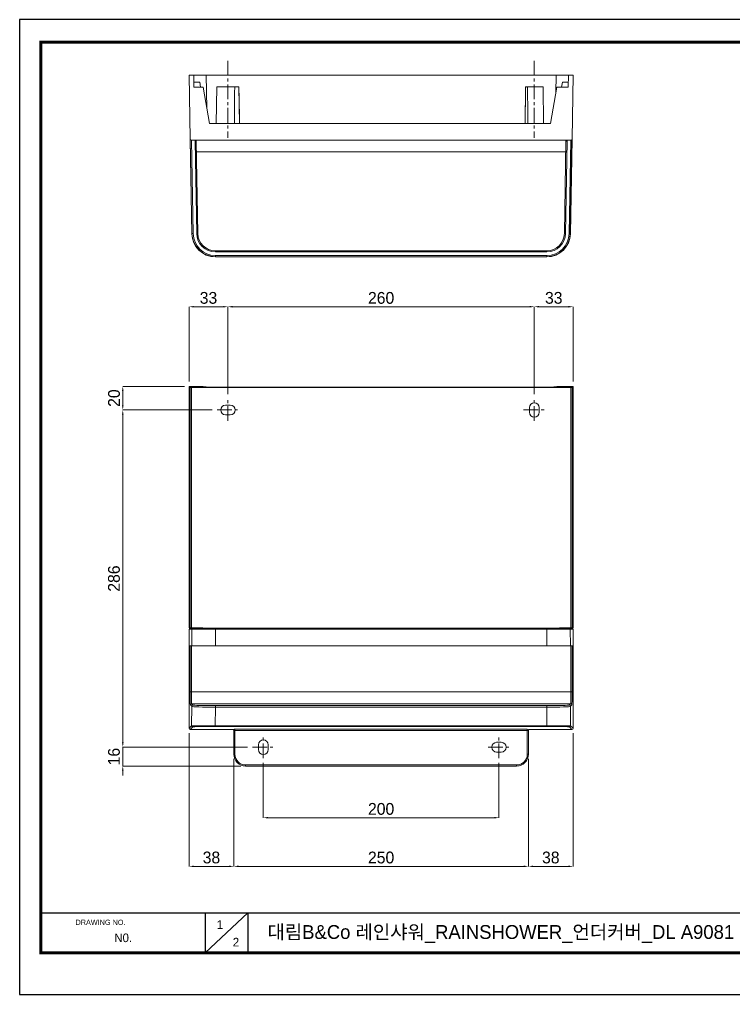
# Model space of a CAD drawing. Extents: x 1973 to 3101, y 0 to 827.
# Drawn here: x 1973 to 2579, y 0 to 827 of the extents above; entities that cross this region are included whole.
import ezdxf

# ---------------------------------------------------------------- set-up
doc = ezdxf.new("R2010")
doc.units = 0
doc.header["$LTSCALE"] = 10
doc.header["$MEASUREMENT"] = 0
doc.header["$PDMODE"] = 3
doc.header["$PDSIZE"] = -10
doc.linetypes.add('CENTER', pattern=[2, 1.25, -0.25, 0.25, -0.25])
doc.layers.get('0').update_dxf_attribs({"linetype": 'CONTINUOUS'})
doc.layers.get('DEFPOINTS').update_dxf_attribs({"linetype": 'CONTINUOUS'})
doc.layers.add('1', color=7, linetype='CONTINUOUS')
doc.styles.add('Daelim Dimension', font='\x7f\x7f\x7f\x7f.TTF')
doc.dimstyles.new('DEFAULT', dxfattribs={"dimscale": 2, "dimtxt": 2, "dimasz": 2, "dimexe": 0, "dimexo": 2, "dimgap": 1, "dimtad": 1, "dimdec": 1, "dimzin": 9, "dimdsep": 46, "dimtxsty": 'Daelim Dimension', "dimcen": 0.5, "dimclrd": 252, "dimclre": 252, "dimclrt": 3, "dimadec": 1, "dimazin": 0, "dimtfac": 1, "dimtdec": 1, "dimtix": 1, "dimtmove": 0, "dimatfit": 3, "dimfxl": 0, "dimtolj": 1, "dimtzin": 1, "dimlwd": 9, "dimlwe": 9, "dimarcsym": 0})

# ---------------------------------------------------------------- blocks, each defined once
blk = doc.blocks.new('*D3')
at = {"color": 5, "lineweight": 9, "ltscale": 0.5}
for p, q in [((2136.3, 495.71), (2060.35, 495.71)), ((2060.35, 491.71), (2060.35, 213.71)), ((2166.3, 209.71), (2060.35, 209.71))]:
    blk.add_line(p, q, dxfattribs=at)
at = {"color": 5, "ltscale": 0.5}
for points in [[(2059.68, 491.71), (2061.01, 491.71), (2060.35, 495.71)], [(2059.68, 213.71), (2061.01, 213.71), (2060.35, 209.71)]]:
    blk.add_solid(points, dxfattribs=at)
at = {"layer": 'DEFPOINTS', "color": 0, "ltscale": 0.5}
for p in [(2140.3, 495.71), (2060.35, 209.71), (2170.3, 209.71)]:
    blk.add_point(p, dxfattribs=at)
at = {"color": 7, "ltscale": 0.5, "insert": (2052.9, 352.71), "char_height": 10, "attachment_point": 5, "rotation": 90, "style": 'Daelim Dimension'}
blk.add_mtext('\\A1;286', dxfattribs=at)
blk = doc.blocks.new('*D4')
at = {"color": 5, "lineweight": 9, "ltscale": 0.5}
for p, q in [((2112.59, 515.71), (2060.35, 515.71)), ((2060.35, 499.71), (2060.35, 511.71)), ((2136.3, 495.71), (2060.35, 495.71))]:
    blk.add_line(p, q, dxfattribs=at)
at = {"color": 5, "ltscale": 0.5}
for points in [[(2059.68, 511.71), (2061.01, 511.71), (2060.35, 515.71)], [(2059.68, 499.71), (2061.01, 499.71), (2060.35, 495.71)]]:
    blk.add_solid(points, dxfattribs=at)
at = {"layer": 'DEFPOINTS', "color": 0, "ltscale": 0.5}
for p in [(2060.35, 515.71), (2116.59, 515.71), (2140.3, 495.71)]:
    blk.add_point(p, dxfattribs=at)
at = {"color": 7, "ltscale": 0.5, "insert": (2052.93, 505.71), "char_height": 10, "attachment_point": 5, "rotation": 90, "style": 'Daelim Dimension'}
blk.add_mtext('\\A1;20', dxfattribs=at)
blk = doc.blocks.new('*D5')
at = {"color": 5, "lineweight": 9, "ltscale": 0.5}
for p, q in [((2060.35, 213.71), (2060.35, 217.71)), ((2166.3, 209.71), (2060.35, 209.71)), ((2060.35, 209.71), (2060.35, 193.71)), ((2160.55, 193.71), (2060.35, 193.71)), ((2060.35, 189.71), (2060.35, 185.71))]:
    blk.add_line(p, q, dxfattribs=at)
at = {"color": 5, "ltscale": 0.5}
for points in [[(2059.68, 213.71), (2061.01, 213.71), (2060.35, 209.71)], [(2059.68, 189.71), (2061.01, 189.71), (2060.35, 193.71)]]:
    blk.add_solid(points, dxfattribs=at)
at = {"layer": 'DEFPOINTS', "color": 0, "ltscale": 0.5}
for p in [(2170.3, 209.71), (2060.35, 193.71), (2164.55, 193.71)]:
    blk.add_point(p, dxfattribs=at)
at = {"color": 7, "ltscale": 0.5, "insert": (2052.9, 201.71), "char_height": 10, "attachment_point": 5, "rotation": 90, "style": 'Daelim Dimension'}
blk.add_mtext('\\A1;16', dxfattribs=at)
blk = doc.blocks.new('*D6')
at = {"color": 5, "lineweight": 9, "ltscale": 0.5}
for p, q in [((2149.55, 508.96), (2149.55, 583.22)), ((2405.55, 583.22), (2153.55, 583.22)), ((2409.55, 508.96), (2409.55, 583.22))]:
    blk.add_line(p, q, dxfattribs=at)
at = {"color": 5, "ltscale": 0.5}
for points in [[(2153.55, 583.88), (2153.55, 582.55), (2149.55, 583.22)], [(2405.55, 583.88), (2405.55, 582.55), (2409.55, 583.22)]]:
    blk.add_solid(points, dxfattribs=at)
at = {"layer": 'DEFPOINTS', "color": 0, "ltscale": 0.5}
for p in [(2149.55, 583.22), (2149.55, 504.96), (2409.55, 504.96)]:
    blk.add_point(p, dxfattribs=at)
at = {"color": 7, "ltscale": 0.5, "insert": (2279.55, 590.66), "char_height": 10, "attachment_point": 5, "style": 'Daelim Dimension'}
blk.add_mtext('\\A1;260', dxfattribs=at)
blk = doc.blocks.new('*D7')
at = {"color": 5, "lineweight": 9, "ltscale": 0.5}
for p, q in [((2409.55, 508.96), (2409.55, 583.23)), ((2438.51, 583.23), (2413.55, 583.23)), ((2442.51, 519.71), (2442.51, 583.23))]:
    blk.add_line(p, q, dxfattribs=at)
at = {"color": 5, "ltscale": 0.5}
for points in [[(2413.55, 583.9), (2413.55, 582.57), (2409.55, 583.23)], [(2438.51, 583.9), (2438.51, 582.57), (2442.51, 583.23)]]:
    blk.add_solid(points, dxfattribs=at)
at = {"layer": 'DEFPOINTS', "color": 0, "ltscale": 0.5}
for p in [(2409.55, 583.23), (2442.51, 515.71), (2409.55, 504.96)]:
    blk.add_point(p, dxfattribs=at)
at = {"color": 7, "ltscale": 0.5, "insert": (2426.03, 590.69), "char_height": 10, "attachment_point": 5, "style": 'Daelim Dimension'}
blk.add_mtext('\\A1;33', dxfattribs=at)
blk = doc.blocks.new('*D8')
at = {"color": 5, "lineweight": 9, "ltscale": 0.5}
for p, q in [((2116.59, 519.71), (2116.59, 583.22)), ((2145.55, 583.22), (2120.59, 583.22)), ((2149.55, 508.96), (2149.55, 583.22))]:
    blk.add_line(p, q, dxfattribs=at)
at = {"color": 5, "ltscale": 0.5}
for points in [[(2120.59, 583.88), (2120.59, 582.55), (2116.59, 583.22)], [(2145.55, 583.88), (2145.55, 582.55), (2149.55, 583.22)]]:
    blk.add_solid(points, dxfattribs=at)
at = {"layer": 'DEFPOINTS', "color": 0, "ltscale": 0.5}
for p in [(2116.59, 583.22), (2116.59, 515.71), (2149.55, 504.96)]:
    blk.add_point(p, dxfattribs=at)
at = {"color": 7, "ltscale": 0.5, "insert": (2133.07, 590.67), "char_height": 10, "attachment_point": 5, "style": 'Daelim Dimension'}
blk.add_mtext('\\A1;33', dxfattribs=at)
blk = doc.blocks.new('*D9')
at = {"color": 5, "lineweight": 9, "ltscale": 0.5}
for p, q in [((2179.55, 196.47), (2179.55, 149.91)), ((2379.55, 196.47), (2379.55, 149.91)), ((2183.55, 149.91), (2375.55, 149.91))]:
    blk.add_line(p, q, dxfattribs=at)
at = {"color": 5, "ltscale": 0.5}
for points in [[(2183.55, 150.58), (2183.55, 149.24), (2179.55, 149.91)], [(2375.55, 150.58), (2375.55, 149.24), (2379.55, 149.91)]]:
    blk.add_solid(points, dxfattribs=at)
at = {"layer": 'DEFPOINTS', "color": 0, "ltscale": 0.5}
for p in [(2179.55, 200.47), (2379.55, 200.47), (2379.55, 149.91)]:
    blk.add_point(p, dxfattribs=at)
at = {"color": 7, "ltscale": 0.5, "insert": (2279.55, 157.33), "char_height": 10, "attachment_point": 5, "style": 'Daelim Dimension'}
blk.add_mtext('\\A1;200', dxfattribs=at)
blk = doc.blocks.new('*D10')
at = {"color": 5, "lineweight": 9, "ltscale": 0.5}
for p, q in [((2154.55, 199.71), (2154.55, 108.67)), ((2404.55, 199.71), (2404.55, 108.67)), ((2158.55, 108.67), (2400.55, 108.67))]:
    blk.add_line(p, q, dxfattribs=at)
at = {"color": 5, "ltscale": 0.5}
for points in [[(2158.55, 109.33), (2158.55, 108), (2154.55, 108.67)], [(2400.55, 109.33), (2400.55, 108), (2404.55, 108.67)]]:
    blk.add_solid(points, dxfattribs=at)
at = {"layer": 'DEFPOINTS', "color": 0, "ltscale": 0.5}
for p in [(2154.55, 203.71), (2404.55, 203.71), (2404.55, 108.67)]:
    blk.add_point(p, dxfattribs=at)
at = {"color": 7, "ltscale": 0.5, "insert": (2279.55, 116.11), "char_height": 10, "attachment_point": 5, "style": 'Daelim Dimension'}
blk.add_mtext('\\A1;250', dxfattribs=at)
blk = doc.blocks.new('*D11')
at = {"color": 5, "lineweight": 9, "ltscale": 0.5}
for p, q in [((2442.51, 221.75), (2442.51, 108.67)), ((2404.55, 199.71), (2404.55, 108.67)), ((2438.51, 108.67), (2408.55, 108.67))]:
    blk.add_line(p, q, dxfattribs=at)
at = {"color": 5, "ltscale": 0.5}
for points in [[(2408.55, 109.33), (2408.55, 108), (2404.55, 108.67)], [(2438.51, 109.33), (2438.51, 108), (2442.51, 108.67)]]:
    blk.add_solid(points, dxfattribs=at)
at = {"layer": 'DEFPOINTS', "color": 0, "ltscale": 0.5}
for p in [(2442.51, 225.75), (2404.55, 203.71), (2404.55, 108.67)]:
    blk.add_point(p, dxfattribs=at)
at = {"color": 7, "ltscale": 0.5, "insert": (2423.53, 116.12), "char_height": 10, "attachment_point": 5, "style": 'Daelim Dimension'}
blk.add_mtext('\\A1;38', dxfattribs=at)
blk = doc.blocks.new('*D12')
at = {"color": 5, "lineweight": 9, "ltscale": 0.5}
for p, q in [((2116.59, 221.75), (2116.59, 108.67)), ((2154.55, 199.71), (2154.55, 108.67)), ((2150.55, 108.67), (2120.59, 108.67))]:
    blk.add_line(p, q, dxfattribs=at)
at = {"color": 5, "ltscale": 0.5}
for points in [[(2120.59, 109.33), (2120.59, 108), (2116.59, 108.67)], [(2150.55, 109.33), (2150.55, 108), (2154.55, 108.67)]]:
    blk.add_solid(points, dxfattribs=at)
at = {"layer": 'DEFPOINTS', "color": 0, "ltscale": 0.5}
for p in [(2116.59, 225.75), (2154.55, 203.71), (2116.59, 108.67)]:
    blk.add_point(p, dxfattribs=at)
at = {"color": 7, "ltscale": 0.5, "insert": (2135.57, 116.12), "char_height": 10, "attachment_point": 5, "style": 'Daelim Dimension'}
blk.add_mtext('\\A1;38', dxfattribs=at)

msp = doc.modelspace()

# ---------------------------------------------------------------- linework, layer by layer
at = {"lineweight": 18}
for p, q in [((2415.24, 779.53), (2403.87, 779.53)), ((2159.44, 738.53), (2139.66, 738.53)), ((2417.46, 738.53), (2401.65, 738.53))]:
    msp.add_line(p, q, dxfattribs=at)
at = {"color": 5}
msp.add_line((1990.84, 69.28), (2899.43, 69.28), dxfattribs=at)
at = {"color": 5, "ltscale": 40}
for p, q in [((2130.12, 69.28), (2130.12, 35.27)), ((2130.12, 69.28), (2130.12, 35.27)), ((2166.51, 69.28), (2130.12, 35.27)), ((2166.51, 69.28), (2130.12, 35.27)), ((2166.51, 69.28), (2166.51, 35.27)), ((2166.51, 69.28), (2166.51, 35.27))]:
    msp.add_line(p, q, dxfattribs=at)
at = {"ltscale": 0.5}
msp.add_lwpolyline([(1972.7, 0), (3101.1, 0), (3101.1, 826.8), (1972.7, 826.8)], close=True, dxfattribs=at)
at = {"color": 5, "linetype": 'ByBlock', "lineweight": 200, "const_width": 2.6}
msp.add_lwpolyline([(1990.84, 35.4), (3082.84, 35.4), (3082.84, 807.6), (1990.84, 807.6)], close=True, dxfattribs=at)
at = {"layer": '1', "color": 7, "linetype": 'Continuous', "lineweight": 18}
for p, q in [((2117.53, 725.52), (2116.59, 779.53)), ((2120.59, 779.53), (2116.59, 779.53)), ((2120.59, 779.53), (2116.59, 779.53)), ((2120.77, 769.53), (2120.59, 779.53)), ((2131.09, 779.53), (2120.59, 779.53)), ((2131.58, 751.7), (2131.09, 779.53)), ((2428.01, 779.53), (2131.09, 779.53)), ((2147.56, 779.53), (2141.88, 779.53)), ((2151.58, 779.53), (2147.56, 779.53)), ((2151.58, 779.53), (2157.27, 779.53)), ((2403.87, 779.53), (2415.24, 779.53)), ((2428.01, 779.53), (2427.75, 764.48)), ((2438.51, 779.53), (2428.01, 779.53)), ((2438.51, 779.53), (2438.34, 769.53)), ((2442.51, 779.53), (2438.51, 779.53)), ((2442.51, 779.53), (2441.57, 725.52)), ((2125.7, 773.53), (2120.7, 773.53)), ((2128.43, 769.53), (2120.77, 769.53)), ((2126.4, 769.53), (2125.7, 773.53)), ((2133.9, 738.53), (2128.43, 769.53)), ((2140.2, 769.69), (2139.66, 738.53)), ((2147.56, 769.69), (2140.2, 769.69)), ((2151.58, 769.69), (2147.56, 769.69)), ((2151.58, 769.69), (2155.29, 769.69)), ((2155.29, 769.69), (2158.85, 769.69)), ((2158.95, 769.69), (2158.85, 769.69)), ((2159.49, 738.53), (2158.95, 769.69)), ((2401.65, 738.53), (2402.19, 769.69)), ((2402.23, 769.69), (2402.19, 769.69)), ((2403.88, 769.69), (2402.23, 769.69)), ((2416.91, 769.69), (2403.88, 769.69)), ((2417.46, 738.53), (2416.91, 769.69)), ((2428.64, 769.53), (2423.17, 738.53)), ((2438.34, 769.53), (2428.64, 769.53)), ((2433.41, 773.53), (2432.7, 769.53)), ((2438.41, 773.53), (2433.41, 773.53)), ((2423.17, 738.53), (2133.9, 738.53)), ((2117.53, 725.51), (2118.94, 645.18)), ((2440.57, 724.53), (2118.53, 724.53)), ((2122.69, 723.52), (2124.06, 645.27)), ((2435.05, 645.27), (2436.41, 723.52)), ((2441.57, 725.51), (2440.17, 645.18)), ((2138.93, 630.66), (2420.17, 630.66)), ((2420.17, 625.53), (2138.93, 625.53)), ((2117.53, 514.77), (2116.59, 515.71)), ((2120.59, 515.71), (2116.59, 515.71)), ((2116.59, 515.71), (2116.59, 310.86)), ((2440.57, 514.75), (2118.53, 514.75)), ((2120.77, 515.54), (2120.59, 515.71)), ((2128.43, 515.54), (2120.77, 515.54)), ((2133.9, 515), (2128.43, 515.54)), ((2423.17, 515), (2133.9, 515)), ((2428.64, 515.54), (2423.17, 515)), ((2438.34, 515.54), (2428.64, 515.54)), ((2438.51, 515.71), (2438.34, 515.54)), ((2442.51, 515.71), (2438.51, 515.71)), ((2442.51, 515.71), (2441.57, 514.77)), ((2442.51, 310.86), (2442.51, 515.71)), ((2147.55, 499.86), (2151.55, 499.86)), ((2405.4, 493.71), (2405.4, 497.71)), ((2413.7, 497.71), (2413.7, 493.71)), ((2151.55, 491.56), (2147.55, 491.56)), ((2116.59, 310.86), (2117.53, 310.86)), ((2116.59, 295.71), (2116.71, 309.72)), ((2118.53, 310.86), (2117.53, 310.86)), ((2117.71, 310.71), (2120.06, 310.71)), ((2118.53, 310.86), (2128.25, 310.86)), ((2119.96, 310.71), (2119.96, 310.86)), ((2120.06, 310.71), (2138.93, 310.71)), ((2120.4, 310.71), (2120.4, 310.86)), ((2123.2, 310.86), (2123.2, 310.71)), ((2123.64, 310.86), (2123.64, 310.71)), ((2128.25, 310.86), (2128.25, 310.71)), ((2138.93, 310.71), (2420.17, 310.71)), ((2420.17, 310.71), (2439.04, 310.71)), ((2430.85, 310.86), (2440.57, 310.86)), ((2430.85, 310.71), (2430.85, 310.86)), ((2435.46, 310.71), (2435.46, 310.86)), ((2435.9, 310.71), (2435.9, 310.86)), ((2438.7, 310.86), (2438.7, 310.71)), ((2439.04, 310.71), (2441.39, 310.71)), ((2439.14, 310.86), (2439.14, 310.71)), ((2441.57, 310.86), (2440.57, 310.86)), ((2441.57, 310.86), (2442.51, 310.86)), ((2442.39, 309.72), (2442.51, 295.71)), ((2116.59, 295.71), (2118.94, 295.71)), ((2117.53, 295.56), (2116.59, 295.56)), ((2116.59, 295.56), (2116.59, 225.75)), ((2117.53, 295.56), (2118.53, 295.56)), ((2128.25, 295.56), (2118.53, 295.56)), ((2138.93, 295.71), (2118.94, 295.71)), ((2119.96, 295.56), (2119.96, 295.71)), ((2120.4, 295.56), (2120.4, 295.71)), ((2123.2, 295.71), (2123.2, 295.56)), ((2123.64, 295.71), (2123.64, 295.56)), ((2128.25, 295.71), (2128.25, 295.56)), ((2420.17, 295.71), (2138.93, 295.71)), ((2440.17, 295.71), (2420.17, 295.71)), ((2430.85, 295.56), (2430.85, 295.71)), ((2440.57, 295.56), (2430.85, 295.56)), ((2435.46, 295.56), (2435.46, 295.71)), ((2435.9, 295.56), (2435.9, 295.71)), ((2438.7, 295.71), (2438.7, 295.56)), ((2439.14, 295.71), (2439.14, 295.56)), ((2442.51, 295.71), (2440.17, 295.71)), ((2440.57, 295.56), (2441.57, 295.56)), ((2442.51, 295.56), (2441.57, 295.56)), ((2442.51, 225.75), (2442.51, 295.56)), ((2117.59, 224.75), (2153.55, 224.75)), ((2154.55, 203.71), (2154.55, 223.83)), ((2404.55, 223.83), (2404.55, 203.71)), ((2405.55, 224.75), (2441.51, 224.75)), ((2175.4, 207.71), (2175.4, 211.71)), ((2183.7, 211.71), (2183.7, 207.71)), ((2377.55, 213.86), (2381.55, 213.86)), ((2381.55, 205.56), (2377.55, 205.56)), ((2394.55, 193.71), (2164.55, 193.71))]:
    msp.add_line(p, q, dxfattribs=at)
at = {"layer": '1', "color": 7, "linetype": 'Continuous', "lineweight": 13}
for p, q in [((2119.06, 645.19), (2117.66, 725.04)), ((2118.67, 724.53), (2120.06, 645.2)), ((2121.69, 723.51), (2122.69, 723.52)), ((2123.06, 645.26), (2121.69, 723.51)), ((2437.41, 723.51), (2436.04, 645.26)), ((2437.41, 723.51), (2436.41, 723.52)), ((2439.04, 645.2), (2440.43, 724.53)), ((2441.44, 725.04), (2440.04, 645.19)), ((2436.25, 714.71), (2122.85, 714.71)), ((2118.94, 645.18), (2119.06, 645.19)), ((2119.06, 645.19), (2120.06, 645.2)), ((2123.06, 645.26), (2124.06, 645.27)), ((2436.04, 645.26), (2435.05, 645.27)), ((2440.04, 645.19), (2439.04, 645.2)), ((2440.04, 645.19), (2440.17, 645.18)), ((2138.93, 629.66), (2138.93, 630.66)), ((2420.17, 629.66), (2138.93, 629.66)), ((2420.17, 629.66), (2420.17, 630.66)), ((2138.93, 626.66), (2420.17, 626.66)), ((2138.93, 625.66), (2138.93, 626.66)), ((2420.17, 625.66), (2138.93, 625.66)), ((2138.93, 625.66), (2138.93, 625.53)), ((2420.17, 625.66), (2420.17, 626.66)), ((2420.17, 625.53), (2420.17, 625.66)), ((2117.53, 310.86), (2117.53, 514.77)), ((2118.53, 514.75), (2118.53, 310.86)), ((2440.57, 310.86), (2440.57, 514.75)), ((2441.57, 514.77), (2441.57, 310.86)), ((2119.06, 309.72), (2116.71, 309.72)), ((2118.94, 295.71), (2119.06, 309.72)), ((2138.93, 309.72), (2119.06, 309.72)), ((2138.93, 310.71), (2138.93, 309.72)), ((2420.17, 309.72), (2138.93, 309.72)), ((2138.93, 309.72), (2138.93, 295.71)), ((2420.17, 310.71), (2420.17, 309.72)), ((2440.04, 309.72), (2420.17, 309.72)), ((2420.17, 295.71), (2420.17, 309.72)), ((2442.39, 309.72), (2440.04, 309.72)), ((2440.04, 309.72), (2440.17, 295.71)), ((2117.53, 256.54), (2117.53, 295.56)), ((2118.53, 295.56), (2118.53, 256.54)), ((2440.57, 256.54), (2440.57, 295.56)), ((2441.57, 295.56), (2441.57, 256.54)), ((2118.53, 256.54), (2117.53, 256.54)), ((2118.53, 256.54), (2440.57, 256.54)), ((2441.57, 256.54), (2440.57, 256.54)), ((2118.89, 244.37), (2117.72, 245.54)), ((2440.38, 246.54), (2118.72, 246.54)), ((2118.72, 246.54), (2119.89, 245.37)), ((2118.75, 227.91), (2118.89, 244.37)), ((2138.96, 243.56), (2138.82, 227.83)), ((2138.96, 245.01), (2420.14, 245.01)), ((2138.96, 245.01), (2138.96, 243.56)), ((2420.14, 243.56), (2138.96, 243.56)), ((2420.14, 243.56), (2420.14, 245.01)), ((2420.28, 227.83), (2420.14, 243.56)), ((2439.21, 245.37), (2440.38, 246.54)), ((2441.38, 245.54), (2440.21, 244.37)), ((2440.21, 244.37), (2440.35, 227.91)), ((2116.59, 225.75), (2118.75, 227.91)), ((2119.75, 226.91), (2117.59, 224.75)), ((2138.82, 227.83), (2138.82, 227.28)), ((2138.82, 227.83), (2420.28, 227.83)), ((2420.28, 227.28), (2138.82, 227.28)), ((2153.55, 224.75), (2153.55, 224.83)), ((2155.55, 224.87), (2155.55, 223.87)), ((2155.55, 224.87), (2403.55, 224.87)), ((2403.55, 223.87), (2155.55, 223.87)), ((2155.55, 223.87), (2155.55, 203.71)), ((2403.55, 224.87), (2403.55, 223.87)), ((2403.55, 203.71), (2403.55, 223.87)), ((2405.55, 224.83), (2405.55, 224.75)), ((2420.28, 227.28), (2420.28, 227.83)), ((2441.51, 224.75), (2439.35, 226.91)), ((2440.35, 227.91), (2442.51, 225.75)), ((2154.55, 203.71), (2155.55, 203.71)), ((2404.55, 203.71), (2403.55, 203.71)), ((2164.55, 193.71), (2164.55, 194.71)), ((2164.55, 194.71), (2394.55, 194.71)), ((2394.55, 193.71), (2394.55, 194.71))]:
    msp.add_line(p, q, dxfattribs=at)
at = {"layer": '1', "color": 1, "linetype": 'CENTER', "lineweight": 13}
for p, q in [((2149.55, 486.47), (2149.55, 504.96)), ((2409.55, 486.47), (2409.55, 504.96)), ((2140.3, 495.71), (2158.8, 495.71)), ((2400.3, 495.71), (2418.8, 495.71)), ((2179.55, 200.47), (2179.55, 218.96)), ((2379.55, 200.47), (2379.55, 218.96)), ((2170.3, 209.71), (2188.8, 209.71)), ((2370.3, 209.71), (2388.8, 209.71))]:
    msp.add_line(p, q, dxfattribs=at)
at = {"layer": '1', "color": 7, "linetype": 'Continuous', "lineweight": 18}
for centre, radius, start, end in [((2118.53, 725.53), 1, 181, 270), ((2440.57, 725.53), 1, 270, 359), ((2138.93, 645.53), 14.88, 181, 270), ((2420.17, 645.53), 14.88, 270, 359)]:
    msp.add_arc(centre, radius, start, end, dxfattribs=at)
at = {"layer": '1', "color": 7, "linetype": 'Continuous', "lineweight": 18, "extrusion": (0, 0, -1)}
for centre, radius, start, end in [((-2138.93, 645.53), 20, 270, 359), ((-2420.17, 645.53), 20, 181, 270), ((-2147.55, 495.71), 4.15, 270, 90), ((-2151.55, 495.71), 4.15, 90, 270), ((-2409.55, 497.71), 4.15, 0, 180), ((-2409.55, 493.71), 4.15, 180, 0), ((-2179.55, 211.71), 4.15, 0, 180), ((-2179.55, 207.71), 4.15, 180, 0), ((-2377.55, 209.71), 4.15, 270, 90), ((-2381.55, 209.71), 4.15, 90, 270), ((-2164.55, 203.71), 10, 270, 0), ((-2394.55, 203.71), 10, 180, 270)]:
    msp.add_arc(centre, radius, start, end, dxfattribs=at)
at = {"layer": '1', "color": 7, "linetype": 'Continuous', "lineweight": 13, "extrusion": (0, 0, -1)}
for centre, radius, start, end in [((-2138.93, 645.53), 19.88, 270, 359), ((-2138.93, 645.53), 15.88, 270, 359), ((-2420.17, 645.53), 15.88, 181, 270), ((-2420.17, 645.53), 19.88, 181, 270)]:
    msp.add_arc(centre, radius, start, end, dxfattribs=at)
at = {"layer": '1', "color": 7, "linetype": 'Continuous', "lineweight": 13}
for centre, radius, start, end in [((2138.93, 645.53), 18.88, 181, 270), ((2420.17, 645.53), 18.88, 270, 359), ((2164.55, 203.71), 9, 180, 270), ((2394.55, 203.71), 9, 270, 0)]:
    msp.add_arc(centre, radius, start, end, dxfattribs=at)
at = {"layer": '1', "color": 7, "linetype": 'Continuous', "lineweight": 13, "extrusion": (0, 0, -1)}
for centre, major_axis, start_param, end_param in [((2123.69, 723.54), (-1.43, 1.4), 5.489099, 6.025058), ((2435.41, 723.54), (1.43, 1.4), 0.258128, 0.794086)]:
    msp.add_ellipse(centre, major_axis=major_axis, ratio=0.999922, start_param=start_param, end_param=end_param, dxfattribs=at)
at = {"layer": '1', "color": 7, "linetype": 'Continuous', "lineweight": 18}
for centre, major_axis, ratio, start_param, end_param in [((2123.69, 723.54), (-0.713, 0.701), 0.999768, 5.62196, 7.077271), ((2435.41, 723.54), (0.713, 0.701), 0.999768, 5.489099, 6.944411), ((2118.53, 514.77), (1, 0), 0.017455, 3.159046, 4.712389), ((2440.57, 514.77), (1, 0), 0.017455, 4.712389, 6.265732), ((2153.55, 223.75), (0, -1), 0.999848, 1.570796, 3.141593), ((2405.55, 223.75), (0, -1), 0.999848, 3.141593, 4.712389)]:
    msp.add_ellipse(centre, major_axis=major_axis, ratio=ratio, start_param=start_param, end_param=end_param, dxfattribs=at)
at = {"layer": '1', "color": 7, "linetype": 'Continuous', "lineweight": 18, "extrusion": (0, 0, -1)}
for centre, major_axis, ratio, start_param, end_param in [((2117.71, 309.71), (1, 0), 0.999848, 3.150319, 4.712389), ((2441.39, 309.71), (-1, 0), 0.999848, 1.570796, 3.132866), ((2117.59, 225.75), (0.707, 0.707), 0.999695, 2.356347, 3.926839), ((2441.51, 225.75), (-0.707, 0.707), 0.999695, 2.356347, 3.926839)]:
    msp.add_ellipse(centre, major_axis=major_axis, ratio=ratio, start_param=start_param, end_param=end_param, dxfattribs=at)
at = {"layer": '1', "color": 7, "linetype": 'Continuous', "lineweight": 13}
for centre, major_axis, ratio, start_param, end_param in [((2120.06, 309.71), (0, -1), 0.999848, 3.141593, 4.703662), ((2439.04, 309.71), (0, -1), 0.999848, 1.579523, 3.141593), ((2117.73, 256.54), (0, 11), 0.017455, 1.570796, 3.124139), ((2118.73, 256.54), (0, 10), 0.019201, 1.570796, 3.124139), ((2440.38, 256.54), (0, 10), 0.019201, 3.159046, 4.712389), ((2441.38, 256.54), (0, 11), 0.017455, 3.159046, 4.712389), ((2118.72, 245.54), (0.707, 0.707), 0.999695, 0.78555, 2.356042), ((2119.89, 244.37), (0.707, 0.707), 0.999695, 0.78555, 2.356042), ((2138.89, 244.38), (-20, 0.01), 0.040737, 0.019178, 1.574364), ((2138.89, 245.38), (-19, 0), 0.019346, 0.019346, 1.574532), ((2420.21, 245.38), (19, 0), 0.019346, 4.708653, 6.263839), ((2420.21, 244.38), (20, 0.01), 0.040737, 4.708821, 6.264007), ((2439.21, 244.37), (0.707, -0.707), 0.999695, 0.78555, 2.356042), ((2440.38, 245.54), (0.707, -0.707), 0.999695, 0.78555, 2.356042), ((2138.75, 227.91), (-20, 0.01), 0.003656, 0.019483, 1.574669), ((2119.75, 227.91), (-0.707, 0.707), 0.999695, 0.78555, 2.356042), ((2138.75, 226.91), (19, 0), 0.019686, 1.56672, 3.121906), ((2155.55, 224.83), (2, 0), 0.017455, 1.570796, 3.141593), ((2153.55, 223.83), (1, 0), 0.999848, 0, 1.570796), ((2155.55, 223.83), (1, 0), 0.03491, 1.570796, 3.141593), ((2403.55, 224.83), (2, 0), 0.017455, 0, 1.570796), ((2403.55, 223.83), (1, 0), 0.03491, 0, 1.570796), ((2405.55, 223.83), (-1, 0), 0.999848, 4.712389, 6.283185), ((2420.35, 227.91), (20, 0.01), 0.003656, 4.708517, 6.263702), ((2420.35, 226.91), (-19, 0), 0.019686, 3.16128, 4.716465), ((2439.35, 227.91), (-0.707, -0.707), 0.999695, 0.78555, 2.356042)]:
    msp.add_ellipse(centre, major_axis=major_axis, ratio=ratio, start_param=start_param, end_param=end_param, dxfattribs=at)
at = {"layer": '1', "color": 1, "linetype": 'CENTER', "lineweight": 13}
for points in [[(2149.55, 791.79), (2149.55, 771.03), (2149.55, 726.53)], [(2409.55, 791.79), (2409.55, 771.03), (2409.55, 726.53)]]:
    msp.add_open_spline(points, degree=1, knots=[0, 0, 0.10101, 1, 1], dxfattribs=at)
at = {"layer": '1', "color": 7, "linetype": 'Continuous', "lineweight": 18}
for points, knots in [([(2155.29, 769.69), (2155.27, 765.02), (2155.26, 760.36), (2155.24, 749.97), (2155.24, 744.25), (2155.23, 738.53)], [0, 0, 0, 0, 0.449272, 0.449272, 1, 1, 1, 1]), ([(2159.44, 738.53), (2159.42, 739.85), (2159.39, 741.16), (2159.2, 751.55), (2159.03, 760.62), (2158.85, 769.69)], [0, 0, 0, 0, 0.126684, 0.126684, 1, 1, 1, 1]), ([(2402.23, 769.69), (2402.13, 765.02), (2402.05, 760.36), (2401.85, 749.97), (2401.75, 744.25), (2401.65, 738.53)], [0, 0, 0, 0, 0.449211, 0.449211, 1, 1, 1, 1]), ([(2403.9, 738.53), (2403.9, 739.85), (2403.9, 741.16), (2403.9, 751.55), (2403.9, 760.62), (2403.88, 769.69)], [0, 0, 0, 0, 0.126645, 0.126645, 1, 1, 1, 1])]:
    msp.add_open_spline(points, degree=3, knots=knots, dxfattribs=at)

# ---------------------------------------------------------------- texts
at = {"color": 5, "ltscale": 40, "style": 'Daelim Dimension'}
msp.add_text('DRAWING NO.', height=4.453, dxfattribs=at).set_placement((2020.26, 58.99))
at = {"attachment_point": 1, "style": 'Daelim Dimension'}
for s, insert, char_height, width in [('1', (2140.01, 62.9), 7.29, 10.17), ('N0. ', (2053.14, 51.71), 7.287, 45.7148), ('2', (2153.69, 48.05), 7.29, 10.17)]:
    msp.add_mtext(s, dxfattribs=dict(at, insert=insert, char_height=char_height, width=width))
at = {"color": 2, "insert": (2183.19, 58.85), "char_height": 11.7115, "width": 779.0284, "attachment_point": 1, "style": 'Daelim Dimension'}
msp.add_mtext('대림B&Co 레인샤워_RAINSHOWER_언더커버_DL A9081', dxfattribs=at)

# ---------------------------------------------------------------- dimensions: what is measured, and where the dimension line sits
at = {"color": 5, "ltscale": 0.5}
for base, p1, p2, picture, middle in [((2116.59, 583.22), (2149.55, 504.96), (2116.59, 515.71), '*D8', (2133.07, 590.67)), ((2409.55, 583.23), (2442.51, 515.71), (2409.55, 504.96), '*D7', (2426.03, 590.69)), ((2116.59, 108.67), (2154.55, 203.71), (2116.59, 225.75), '*D12', (2135.57, 116.12)), ((2404.55, 108.67), (2442.51, 225.75), (2404.55, 203.71), '*D11', (2423.53, 116.12)), ((2404.55, 108.67), (2154.55, 203.71), (2404.55, 203.71), '*D10', (2279.55, 116.11)), ((2379.55, 149.91), (2179.55, 200.47), (2379.55, 200.47), '*D9', (2279.55, 157.33))]:
    dim = msp.add_linear_dim(base=base, p1=p1, p2=p2, dimstyle='DEFAULT', override={"dimtxt": 5, "dimclrd": 5, "dimclre": 5, "dimclrt": 7}, dxfattribs=at)
    dim.commit()
    dim.dimension.update_dxf_attribs({"geometry": picture, "text_midpoint": middle})
dim = msp.add_linear_dim(base=(2149.55, 583.22), p1=(2409.55, 504.96), p2=(2149.55, 504.96), dimstyle='DEFAULT', override={"dimtxt": 5, "dimclrd": 5, "dimclre": 5, "dimclrt": 7}, dxfattribs=at)
dim.commit()
dim.dimension.update_dxf_attribs({"geometry": '*D6', "text_midpoint": (2279.55, 583.22), "dimtype": 160})
for base, p1, p2, picture, middle in [((2060.35, 515.71), (2140.3, 495.71), (2116.59, 515.71), '*D4', (2052.93, 505.71)), ((2060.35, 209.71), (2140.3, 495.71), (2170.3, 209.71), '*D3', (2052.9, 352.71)), ((2060.35, 193.71), (2170.3, 209.71), (2164.55, 193.71), '*D5', (2052.9, 201.71))]:
    dim = msp.add_linear_dim(base=base, p1=p1, p2=p2, angle=90, dimstyle='DEFAULT', override={"dimtxt": 5, "dimclrd": 5, "dimclre": 5, "dimclrt": 7}, dxfattribs=at)
    dim.commit()
    dim.dimension.update_dxf_attribs({"geometry": picture, "text_midpoint": middle})

doc.saveas('drawing.dxf')
